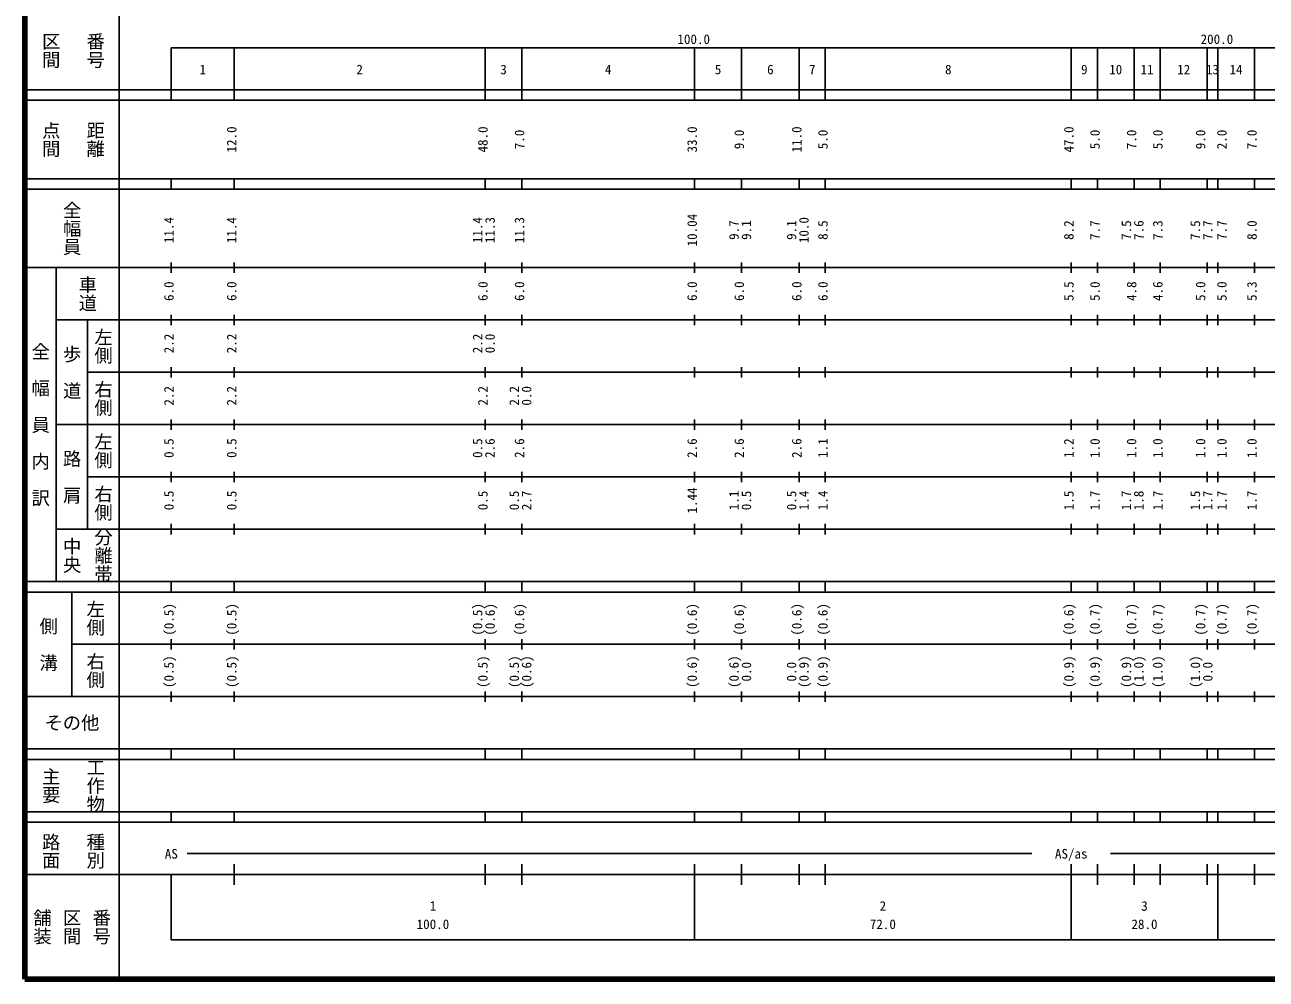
# Model space of a CAD drawing. Units: millimetres on the paper, enlarged 1000 times. Extents: x 40000 to 680000, y 20000 to 380000.
# Drawn here: x 40000 to 277260, y 20000 to 202409 of the extents above; entities that cross this region are included whole.
import ezdxf
from ezdxf.enums import TextEntityAlignment as Align

# ---------------------------------------------------------------- set-up
doc = ezdxf.new("R2010")
doc.units = ezdxf.units.MM
doc.header["$LTSCALE"] = 1000
doc.layers.add('M-TTL', color=2, linetype='Continuous', lineweight=140)
doc.layers.add('M-TTL-BAND', color=7, linetype='Continuous', lineweight=25)
doc.styles.add('@ＭＳ ゴシック', font='')
doc.styles.add('ＭＳ ゴシック', font='')
doc.styles.get('@ＭＳ ゴシック').set_extended_font_data('@MS Gothic')
doc.styles.get('ＭＳ ゴシック').set_extended_font_data('MS Gothic')

msp = doc.modelspace()

# ---------------------------------------------------------------- linework, layer by layer
at = {"layer": 'M-TTL'}
for p, q in [((40000, 380000), (40000, 20000)), ((40000, 20000), (680000, 20000))]:
    msp.add_line(p, q, dxfattribs=at)
at = {"layer": 'M-TTL-BAND'}
for p, q in [((58000, 370000), (58000, 20000)), ((68000, 198000), (579000, 198000)), ((68000, 198000), (68000, 188000)), ((80000, 188000), (80000, 198000)), ((128000, 188000), (128000, 198000)), ((135000, 188000), (135000, 198000)), ((168000, 188000), (168000, 198000)), ((177000, 188000), (177000, 198000)), ((188000, 188000), (188000, 198000)), ((193000, 188000), (193000, 198000)), ((240000, 188000), (240000, 198000)), ((245000, 188000), (245000, 198000)), ((252000, 188000), (252000, 198000)), ((257000, 188000), (257000, 198000)), ((266000, 188000), (266000, 198000)), ((268000, 188000), (268000, 198000)), ((275000, 188000), (275000, 198000)), ((40000, 190000), (579000, 190000)), ((40000, 188000), (579000, 188000)), ((40000, 173000), (579000, 173000)), ((40000, 171000), (579000, 171000)), ((68000, 171000), (68000, 173000)), ((80000, 171000), (80000, 173000)), ((128000, 171000), (128000, 173000)), ((135000, 171000), (135000, 173000)), ((168000, 171000), (168000, 173000)), ((177000, 171000), (177000, 173000)), ((188000, 171000), (188000, 173000)), ((193000, 171000), (193000, 173000)), ((240000, 171000), (240000, 173000)), ((245000, 171000), (245000, 173000)), ((252000, 171000), (252000, 173000)), ((257000, 171000), (257000, 173000)), ((266000, 171000), (266000, 173000)), ((268000, 171000), (268000, 173000)), ((275000, 171000), (275000, 173000)), ((68000, 155000), (68000, 157000)), ((80000, 155000), (80000, 157000)), ((128000, 155000), (128000, 157000)), ((135000, 155000), (135000, 157000)), ((168000, 155000), (168000, 157000)), ((177000, 155000), (177000, 157000)), ((188000, 155000), (188000, 157000)), ((193000, 155000), (193000, 157000)), ((240000, 155000), (240000, 157000)), ((245000, 155000), (245000, 157000)), ((252000, 155000), (252000, 157000)), ((257000, 155000), (257000, 157000)), ((266000, 155000), (266000, 157000)), ((268000, 155000), (268000, 157000)), ((275000, 155000), (275000, 157000)), ((40000, 156000), (579000, 156000)), ((46000, 96000), (46000, 156000)), ((46000, 146000), (579000, 146000)), ((52000, 146000), (52000, 106000)), ((68000, 145000), (68000, 147000)), ((80000, 145000), (80000, 147000)), ((128000, 145000), (128000, 147000)), ((135000, 145000), (135000, 147000)), ((168000, 145000), (168000, 147000)), ((177000, 145000), (177000, 147000)), ((188000, 145000), (188000, 147000)), ((193000, 145000), (193000, 147000)), ((240000, 145000), (240000, 147000)), ((245000, 145000), (245000, 147000)), ((252000, 145000), (252000, 147000)), ((257000, 145000), (257000, 147000)), ((266000, 145000), (266000, 147000)), ((268000, 145000), (268000, 147000)), ((275000, 145000), (275000, 147000)), ((52000, 136000), (579000, 136000)), ((68000, 135000), (68000, 137000)), ((80000, 135000), (80000, 137000)), ((128000, 135000), (128000, 137000)), ((135000, 135000), (135000, 137000)), ((168000, 135000), (168000, 137000)), ((177000, 135000), (177000, 137000)), ((188000, 135000), (188000, 137000)), ((193000, 135000), (193000, 137000)), ((240000, 135000), (240000, 137000)), ((245000, 135000), (245000, 137000)), ((252000, 135000), (252000, 137000)), ((257000, 135000), (257000, 137000)), ((266000, 135000), (266000, 137000)), ((268000, 135000), (268000, 137000)), ((275000, 135000), (275000, 137000)), ((46000, 126000), (579000, 126000)), ((68000, 125000), (68000, 127000)), ((80000, 125000), (80000, 127000)), ((128000, 125000), (128000, 127000)), ((135000, 125000), (135000, 127000)), ((168000, 125000), (168000, 127000)), ((177000, 125000), (177000, 127000)), ((188000, 125000), (188000, 127000)), ((193000, 125000), (193000, 127000)), ((240000, 125000), (240000, 127000)), ((245000, 125000), (245000, 127000)), ((252000, 125000), (252000, 127000)), ((257000, 125000), (257000, 127000)), ((266000, 125000), (266000, 127000)), ((268000, 125000), (268000, 127000)), ((275000, 125000), (275000, 127000)), ((68000, 115000), (68000, 117000)), ((80000, 115000), (80000, 117000)), ((128000, 115000), (128000, 117000)), ((135000, 115000), (135000, 117000)), ((168000, 115000), (168000, 117000)), ((177000, 115000), (177000, 117000)), ((188000, 115000), (188000, 117000)), ((193000, 115000), (193000, 117000)), ((240000, 115000), (240000, 117000)), ((245000, 115000), (245000, 117000)), ((252000, 115000), (252000, 117000)), ((257000, 115000), (257000, 117000)), ((266000, 115000), (266000, 117000)), ((268000, 115000), (268000, 117000)), ((275000, 115000), (275000, 117000)), ((52000, 116000), (579000, 116000)), ((68000, 105000), (68000, 107000)), ((80000, 105000), (80000, 107000)), ((128000, 105000), (128000, 107000)), ((135000, 105000), (135000, 107000)), ((168000, 105000), (168000, 107000)), ((177000, 105000), (177000, 107000)), ((188000, 105000), (188000, 107000)), ((193000, 105000), (193000, 107000)), ((240000, 105000), (240000, 107000)), ((245000, 105000), (245000, 107000)), ((252000, 105000), (252000, 107000)), ((257000, 105000), (257000, 107000)), ((266000, 105000), (266000, 107000)), ((268000, 105000), (268000, 107000)), ((275000, 105000), (275000, 107000)), ((46000, 106000), (579000, 106000)), ((40000, 96000), (579000, 96000)), ((68000, 94000), (68000, 96000)), ((80000, 94000), (80000, 96000)), ((128000, 94000), (128000, 96000)), ((135000, 94000), (135000, 96000)), ((168000, 94000), (168000, 96000)), ((177000, 94000), (177000, 96000)), ((188000, 94000), (188000, 96000)), ((193000, 94000), (193000, 96000)), ((240000, 94000), (240000, 96000)), ((245000, 94000), (245000, 96000)), ((252000, 94000), (252000, 96000)), ((257000, 94000), (257000, 96000)), ((266000, 94000), (266000, 96000)), ((268000, 94000), (268000, 96000)), ((275000, 94000), (275000, 96000)), ((40000, 94000), (579000, 94000)), ((49000, 94000), (49000, 74000)), ((49000, 84000), (579000, 84000)), ((68000, 83000), (68000, 85000)), ((80000, 83000), (80000, 85000)), ((128000, 83000), (128000, 85000)), ((135000, 83000), (135000, 85000)), ((168000, 83000), (168000, 85000)), ((177000, 83000), (177000, 85000)), ((188000, 83000), (188000, 85000)), ((193000, 83000), (193000, 85000)), ((240000, 83000), (240000, 85000)), ((245000, 83000), (245000, 85000)), ((252000, 83000), (252000, 85000)), ((257000, 83000), (257000, 85000)), ((266000, 83000), (266000, 85000)), ((268000, 83000), (268000, 85000)), ((275000, 83000), (275000, 85000)), ((40000, 74000), (579000, 74000)), ((68000, 73000), (68000, 75000)), ((80000, 73000), (80000, 75000)), ((128000, 73000), (128000, 75000)), ((135000, 73000), (135000, 75000)), ((168000, 73000), (168000, 75000)), ((177000, 73000), (177000, 75000)), ((188000, 73000), (188000, 75000)), ((193000, 73000), (193000, 75000)), ((240000, 73000), (240000, 75000)), ((245000, 73000), (245000, 75000)), ((252000, 73000), (252000, 75000)), ((257000, 73000), (257000, 75000)), ((266000, 73000), (266000, 75000)), ((268000, 73000), (268000, 75000)), ((275000, 73000), (275000, 75000)), ((40000, 64000), (579000, 64000)), ((40000, 62000), (579000, 62000)), ((68000, 62000), (68000, 64000)), ((80000, 62000), (80000, 64000)), ((128000, 62000), (128000, 64000)), ((135000, 62000), (135000, 64000)), ((168000, 62000), (168000, 64000)), ((177000, 62000), (177000, 64000)), ((188000, 62000), (188000, 64000)), ((193000, 62000), (193000, 64000)), ((240000, 62000), (240000, 64000)), ((245000, 62000), (245000, 64000)), ((252000, 62000), (252000, 64000)), ((257000, 62000), (257000, 64000)), ((266000, 62000), (266000, 64000)), ((268000, 62000), (268000, 64000)), ((275000, 62000), (275000, 64000)), ((40000, 52000), (579000, 52000)), ((40000, 50000), (579000, 50000)), ((68000, 50000), (68000, 52000)), ((80000, 50000), (80000, 52000)), ((128000, 50000), (128000, 52000)), ((135000, 50000), (135000, 52000)), ((168000, 50000), (168000, 52000)), ((177000, 50000), (177000, 52000)), ((188000, 50000), (188000, 52000)), ((193000, 50000), (193000, 52000)), ((240000, 50000), (240000, 52000)), ((245000, 50000), (245000, 52000)), ((252000, 50000), (252000, 52000)), ((257000, 50000), (257000, 52000)), ((266000, 50000), (266000, 52000)), ((268000, 50000), (268000, 52000)), ((275000, 50000), (275000, 52000)), ((71000, 44000), (232500, 44000)), ((247500, 44000), (395000, 44000)), ((80000, 38000), (80000, 42000)), ((128000, 38000), (128000, 42000)), ((135000, 38000), (135000, 42000)), ((168000, 27500), (168000, 42000)), ((177000, 38000), (177000, 42000)), ((188000, 38000), (188000, 42000)), ((193000, 38000), (193000, 42000)), ((240000, 27500), (240000, 42000)), ((245000, 38000), (245000, 42000)), ((252000, 38000), (252000, 42000)), ((257000, 38000), (257000, 42000)), ((266000, 38000), (266000, 42000)), ((268000, 27500), (268000, 42000)), ((275000, 38000), (275000, 42000)), ((40000, 40000), (579000, 40000)), ((68000, 40000), (68000, 27500)), ((68000, 27500), (579000, 27500))]:
    msp.add_line(p, q, dxfattribs=at)

# ---------------------------------------------------------------- texts
at = {"layer": 'M-TTL-BAND', "style": '@ＭＳ ゴシック'}
for s, p in [('区間', (45000, 197500)), ('番号', (53500, 197500)), ('点間', (45000, 180500)), ('距離', (53500, 180500)), ('全幅員', (49000, 163500)), ('車道', (52000, 151000)), ('左側', (55000, 141000)), ('全\u3000幅\u3000員\u3000内\u3000訳', (43000, 126000)), ('歩\u3000道', (49000, 136000)), ('右側', (55000, 131000)), ('左側', (55000, 121000)), ('路\u3000肩', (49000, 116000)), ('右側', (55000, 111000)), ('分離帯', (55000, 101000)), ('中央', (49000, 101000)), ('左側', (53500, 89000)), ('側\u3000溝', (44500, 84000)), ('右側', (53500, 79000)), ('工作物', (53500, 57000)), ('主要', (45000, 57000)), ('路面', (45000, 44500)), ('種別', (53500, 44500)), ('舗装', (43333, 30000)), ('番号', (54667, 30000)), ('区間', (49000, 30000))]:
    msp.add_text(s, height=2566, rotation=270, dxfattribs=at).set_placement(p, align=Align.MIDDLE_CENTER)
at = {"layer": 'M-TTL-BAND', "style": 'ＭＳ ゴシック'}
for s, p in [('100.0', (167844, 198195)), ('200.0', (267844, 198195)), ('1', (74000, 192405)), ('2', (104000, 192405)), ('3', (131500, 192405)), ('4', (151500, 192405)), ('5', (172500, 192405)), ('6', (182500, 192405)), ('7', (190500, 192405)), ('8', (216500, 192405)), ('9', (242500, 192405)), ('10', (248500, 192405)), ('11', (254500, 192405)), ('12', (261500, 192405)), ('13', (267000, 192405)), ('14', (271500, 192405)), ('AS', (68000, 42500)), ('AS/as', (240000, 42500)), ('1', (118000, 32523)), ('2', (204000, 32523)), ('3', (254000, 32523)), ('100.0', (118000, 29033)), ('72.0', (204000, 29033)), ('28.0', (254000, 29033))]:
    msp.add_text(s, height=1833, dxfattribs=at).set_placement(p, align=Align.BOTTOM_CENTER)
for s, p in [('12.0', (81000, 180500)), ('48.0', (129000, 180500)), ('33.0', (169000, 180500)), ('11.0', (189000, 180500)), ('47.0', (241000, 180500)), ('7.0', (136000, 180500)), ('9.0', (178000, 180500)), ('5.0', (194000, 180500)), ('5.0', (246000, 180500)), ('7.0', (253000, 180500)), ('5.0', (258000, 180500)), ('9.0', (266179, 180500)), ('2.0', (270249, 180500)), ('7.0', (276000, 180500)), ('10.04', (169000, 163174)), ('11.4', (69000, 163174)), ('11.4', (81000, 163174)), ('11.4', (128000, 163174)), ('11.3', (130370, 163174)), ('11.3', (136000, 163174)), ('9.7', (177000, 163174)), ('9.1', (179370, 163174)), ('9.1', (188000, 163174)), ('10.0', (190370, 163174)), ('8.5', (194000, 163174)), ('8.2', (241000, 163174)), ('7.7', (246000, 163174)), ('7.5', (252000, 163174)), ('7.6', (254370, 163174)), ('7.3', (258000, 163174)), ('7.5', (265179, 163174)), ('7.7', (267549, 163174)), ('7.7', (270249, 163174)), ('8.0', (276000, 163174)), ('6.0', (69000, 151500)), ('6.0', (81000, 151500)), ('6.0', (129000, 151500)), ('6.0', (136000, 151500)), ('6.0', (169000, 151500)), ('6.0', (178000, 151500)), ('6.0', (189000, 151500)), ('6.0', (194000, 151500)), ('5.5', (241000, 151500)), ('5.0', (246000, 151500)), ('4.8', (253000, 151500)), ('4.6', (258000, 151500)), ('5.0', (266179, 151500)), ('5.0', (270249, 151500)), ('5.3', (276000, 151500)), ('2.2', (69000, 141500)), ('2.2', (81000, 141500)), ('2.2', (128000, 141500)), ('0.0', (130370, 141500)), ('2.2', (69000, 131500)), ('2.2', (81000, 131500)), ('2.2', (129000, 131500)), ('2.2', (135000, 131500)), ('0.0', (137370, 131500)), ('0.5', (69000, 121500)), ('0.5', (81000, 121500)), ('0.5', (128000, 121500)), ('2.6', (130370, 121500)), ('2.6', (136000, 121500)), ('2.6', (169000, 121500)), ('2.6', (178000, 121500)), ('2.6', (189000, 121500)), ('1.1', (194000, 121500)), ('1.2', (241000, 121500)), ('1.0', (246000, 121500)), ('1.0', (253000, 121500)), ('1.0', (258000, 121500)), ('1.0', (266179, 121500)), ('1.0', (270249, 121500)), ('1.0', (276000, 121500)), ('1.44', (169000, 111500)), ('0.5', (69000, 111500)), ('0.5', (81000, 111500)), ('0.5', (129000, 111500)), ('0.5', (135000, 111500)), ('2.7', (137370, 111500)), ('1.1', (177000, 111500)), ('0.5', (179370, 111500)), ('0.5', (188000, 111500)), ('1.4', (190370, 111500)), ('1.4', (194000, 111500)), ('1.5', (241000, 111500)), ('1.7', (246000, 111500)), ('1.7', (252000, 111500)), ('1.8', (254370, 111500)), ('1.7', (258000, 111500)), ('1.5', (265179, 111500)), ('1.7', (267549, 111500)), ('1.7', (270249, 111500)), ('1.7', (276000, 111500)), ('(0.5)', (69000, 88764)), ('(0.5)', (81000, 88764)), ('(0.5)', (128000, 88764)), ('(0.6)', (130370, 88764)), ('(0.6)', (136000, 88764)), ('(0.6)', (169000, 88764)), ('(0.6)', (178000, 88764)), ('(0.6)', (189000, 88764)), ('(0.6)', (194000, 88764)), ('(0.6)', (241000, 88764)), ('(0.7)', (246000, 88764)), ('(0.7)', (253000, 88764)), ('(0.7)', (258000, 88764)), ('(0.7)', (266179, 88764)), ('(0.7)', (270249, 88764)), ('(0.7)', (276000, 88764)), ('(0.5)', (69000, 78764)), ('(0.5)', (81000, 78764)), ('(0.5)', (129000, 78764)), ('(0.5)', (135000, 78764)), ('(0.6)', (137370, 78764)), ('(0.6)', (169000, 78764)), ('(0.6)', (177000, 78764)), ('(0.9)', (190370, 78764)), ('(0.9)', (194000, 78764)), ('(0.9)', (241000, 78764)), ('(0.9)', (246000, 78764)), ('(0.9)', (252000, 78764)), ('(1.0)', (254370, 78764)), ('(1.0)', (258000, 78764)), ('(1.0)', (265179, 78764)), ('0.0', (179370, 78764)), ('0.0', (188000, 78764)), ('0.0', (267549, 78764))]:
    msp.add_text(s, height=1833, rotation=90, dxfattribs=at).set_placement(p, align=Align.BOTTOM_CENTER)
msp.add_text('その他', height=2566, dxfattribs=at).set_placement((49000, 69000), align=Align.MIDDLE_CENTER)

doc.saveas('drawing.dxf')
